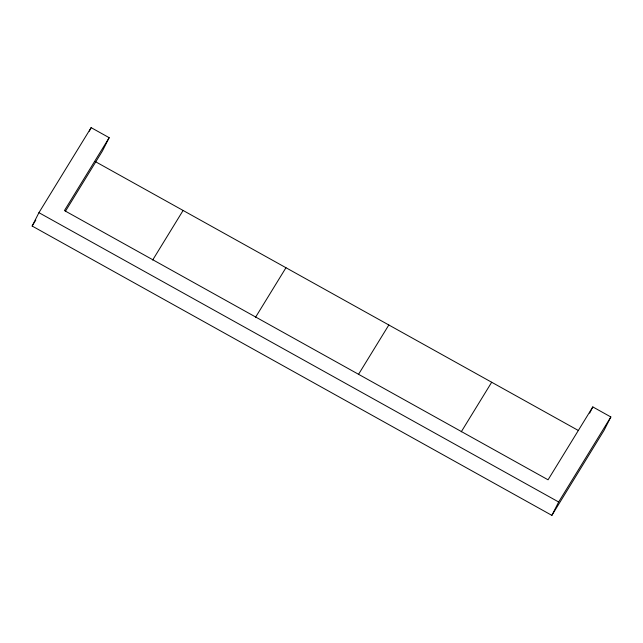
<?xml version="1.0" encoding="UTF-8"?>
<svg xmlns="http://www.w3.org/2000/svg" width="643" height="643" viewBox="0 0 643 643"><rect width="100%" height="100%" fill="white"/><g stroke="black" fill="none" stroke-linecap="round" stroke-linejoin="round"><path stroke-width="0.96" d="M109.173 137.682L64.437 210.566L548.061 479.799L592.806 406.915L610.85 416.961L604.066 430.328L551.871 515.365L32.15 226.039L38.934 212.672L91.129 127.636L109.173 137.682L102.39 151.057L65.457 211.226M89.321 131.204L91.129 127.636M589.639 413.152L592.806 406.915M551.871 515.365L558.654 501.99L610.85 416.961M32.15 226.039L35.807 220.091M152.672 260.037L183.102 210.462M255.528 317.304L285.966 267.721M358.392 374.564L388.83 324.98M461.256 431.823L491.686 382.247M95.06 161.449L577.985 430.288M38.934 212.672L558.654 501.99"/></g></svg>
